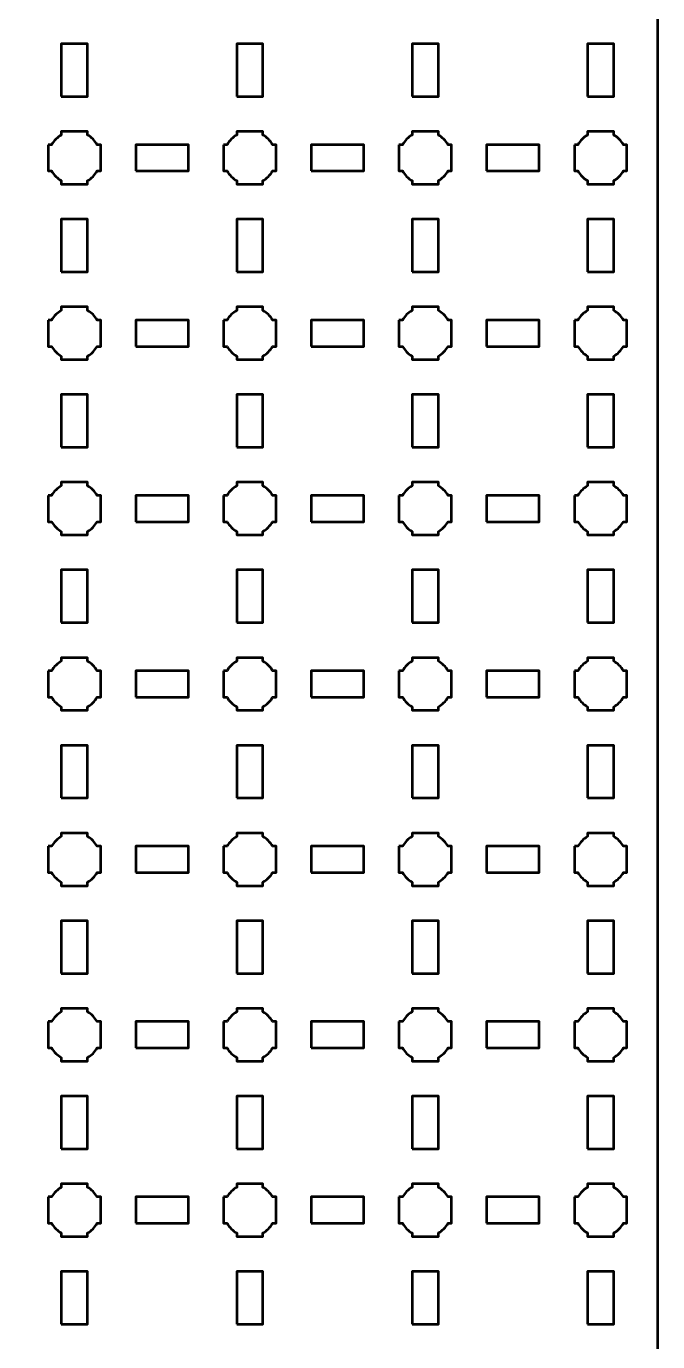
# Model space of a CAD drawing. Header units: centimetres. Extents: x -40.1 to 19.1, y -44.5 to 14.8.
# Drawn here: x 11.95 to 19.15, y -29.35 to -14.35 of the extents above; entities that cross this region are included whole.
import ezdxf

# ---------------------------------------------------------------- set-up
doc = ezdxf.new("R2010")
doc.units = ezdxf.units.CM
doc.header["$MEASUREMENT"] = 0
doc.layers.add('Layer 1', color=7, linetype='Continuous')

msp = doc.modelspace()

# ---------------------------------------------------------------- linework, layer by layer
at = {"layer": 'Layer 1', "color": 250, "lineweight": 53}
for points in [[(12.35, -15.15), (12.65, -15.15), (12.65, -14.55), (12.35, -14.55), (12.35, -15.15)], [(14.35, -15.15), (14.65, -15.15), (14.65, -14.55), (14.35, -14.55), (14.35, -15.15)], [(16.35, -15.15), (16.65, -15.15), (16.65, -14.55), (16.35, -14.55), (16.35, -15.15)], [(18.35, -15.15), (18.65, -15.15), (18.65, -14.55), (18.35, -14.55), (18.35, -15.15)], [(13.2, -16), (13.8, -16), (13.8, -15.7), (13.2, -15.7), (13.2, -16)], [(15.2, -16), (15.8, -16), (15.8, -15.7), (15.2, -15.7), (15.2, -16)], [(17.2, -16), (17.8, -16), (17.8, -15.7), (17.2, -15.7), (17.2, -16)], [(12.35, -17.15), (12.65, -17.15), (12.65, -16.55), (12.35, -16.55), (12.35, -17.15)], [(14.35, -17.15), (14.65, -17.15), (14.65, -16.55), (14.35, -16.55), (14.35, -17.15)], [(16.35, -17.15), (16.65, -17.15), (16.65, -16.55), (16.35, -16.55), (16.35, -17.15)], [(18.35, -17.15), (18.65, -17.15), (18.65, -16.55), (18.35, -16.55), (18.35, -17.15)], [(13.2, -18), (13.8, -18), (13.8, -17.7), (13.2, -17.7), (13.2, -18)], [(15.2, -18), (15.8, -18), (15.8, -17.7), (15.2, -17.7), (15.2, -18)], [(17.2, -18), (17.8, -18), (17.8, -17.7), (17.2, -17.7), (17.2, -18)], [(12.35, -19.15), (12.65, -19.15), (12.65, -18.55), (12.35, -18.55), (12.35, -19.15)], [(14.35, -19.15), (14.65, -19.15), (14.65, -18.55), (14.35, -18.55), (14.35, -19.15)], [(16.35, -19.15), (16.65, -19.15), (16.65, -18.55), (16.35, -18.55), (16.35, -19.15)], [(18.35, -19.15), (18.65, -19.15), (18.65, -18.55), (18.35, -18.55), (18.35, -19.15)], [(13.2, -20), (13.8, -20), (13.8, -19.7), (13.2, -19.7), (13.2, -20)], [(15.2, -20), (15.8, -20), (15.8, -19.7), (15.2, -19.7), (15.2, -20)], [(17.2, -20), (17.8, -20), (17.8, -19.7), (17.2, -19.7), (17.2, -20)], [(12.35, -21.15), (12.65, -21.15), (12.65, -20.55), (12.35, -20.55), (12.35, -21.15)], [(14.35, -21.15), (14.65, -21.15), (14.65, -20.55), (14.35, -20.55), (14.35, -21.15)], [(16.35, -21.15), (16.65, -21.15), (16.65, -20.55), (16.35, -20.55), (16.35, -21.15)], [(18.35, -21.15), (18.65, -21.15), (18.65, -20.55), (18.35, -20.55), (18.35, -21.15)], [(13.2, -22), (13.8, -22), (13.8, -21.7), (13.2, -21.7), (13.2, -22)], [(15.2, -22), (15.8, -22), (15.8, -21.7), (15.2, -21.7), (15.2, -22)], [(17.2, -22), (17.8, -22), (17.8, -21.7), (17.2, -21.7), (17.2, -22)], [(12.35, -23.15), (12.65, -23.15), (12.65, -22.55), (12.35, -22.55), (12.35, -23.15)], [(14.35, -23.15), (14.65, -23.15), (14.65, -22.55), (14.35, -22.55), (14.35, -23.15)], [(16.35, -23.15), (16.65, -23.15), (16.65, -22.55), (16.35, -22.55), (16.35, -23.15)], [(18.35, -23.15), (18.65, -23.15), (18.65, -22.55), (18.35, -22.55), (18.35, -23.15)], [(13.2, -24), (13.8, -24), (13.8, -23.7), (13.2, -23.7), (13.2, -24)], [(15.2, -24), (15.8, -24), (15.8, -23.7), (15.2, -23.7), (15.2, -24)], [(17.2, -24), (17.8, -24), (17.8, -23.7), (17.2, -23.7), (17.2, -24)], [(12.35, -25.15), (12.65, -25.15), (12.65, -24.55), (12.35, -24.55), (12.35, -25.15)], [(14.35, -25.15), (14.65, -25.15), (14.65, -24.55), (14.35, -24.55), (14.35, -25.15)], [(16.35, -25.15), (16.65, -25.15), (16.65, -24.55), (16.35, -24.55), (16.35, -25.15)], [(18.35, -25.15), (18.65, -25.15), (18.65, -24.55), (18.35, -24.55), (18.35, -25.15)], [(13.2, -26), (13.8, -26), (13.8, -25.7), (13.2, -25.7), (13.2, -26)], [(15.2, -26), (15.8, -26), (15.8, -25.7), (15.2, -25.7), (15.2, -26)], [(17.2, -26), (17.8, -26), (17.8, -25.7), (17.2, -25.7), (17.2, -26)], [(12.35, -27.15), (12.65, -27.15), (12.65, -26.55), (12.35, -26.55), (12.35, -27.15)], [(14.35, -27.15), (14.65, -27.15), (14.65, -26.55), (14.35, -26.55), (14.35, -27.15)], [(16.35, -27.15), (16.65, -27.15), (16.65, -26.55), (16.35, -26.55), (16.35, -27.15)], [(18.35, -27.15), (18.65, -27.15), (18.65, -26.55), (18.35, -26.55), (18.35, -27.15)], [(13.2, -28), (13.8, -28), (13.8, -27.7), (13.2, -27.7), (13.2, -28)], [(15.2, -28), (15.8, -28), (15.8, -27.7), (15.2, -27.7), (15.2, -28)], [(17.2, -28), (17.8, -28), (17.8, -27.7), (17.2, -27.7), (17.2, -28)], [(12.35, -29.15), (12.65, -29.15), (12.65, -28.55), (12.35, -28.55), (12.35, -29.15)], [(14.35, -29.15), (14.65, -29.15), (14.65, -28.55), (14.35, -28.55), (14.35, -29.15)], [(16.35, -29.15), (16.65, -29.15), (16.65, -28.55), (16.35, -28.55), (16.35, -29.15)], [(18.35, -29.15), (18.65, -29.15), (18.65, -28.55), (18.35, -28.55), (18.35, -29.15)]]:
    msp.add_lwpolyline(points, close=True, dxfattribs=at)
msp.add_open_spline([(-40.15, -44), (-40.15, -44), (-40.15, 14.3), (-40.15, 14.3), (-40.15, 14.3), (-40.15, 14.57609), (-39.92609, 14.8), (-39.65, 14.8), (-39.65, 14.8), (-39.65, 14.8), (18.65, 14.8), (18.65, 14.8), (18.65, 14.8), (18.92609, 14.8), (19.15, 14.57609), (19.15, 14.3), (19.15, 14.3), (19.15, 14.3), (19.15, -44), (19.15, -44), (19.15, -44), (19.15, -44.27609), (18.92609, -44.5), (18.65, -44.5), (18.65, -44.5), (18.65, -44.5), (-39.65, -44.5), (-39.65, -44.5), (-39.65, -44.5), (-39.92609, -44.5), (-40.15, -44.27609), (-40.15, -44)], degree=3, knots=[0, 0, 0, 0, 0.125, 0.125, 0.125, 0.125, 0.25, 0.25, 0.25, 0.25, 0.375, 0.375, 0.375, 0.375, 0.5, 0.5, 0.5, 0.5, 0.625, 0.625, 0.625, 0.625, 0.75, 0.75, 0.75, 0.75, 0.875, 0.875, 0.875, 0.875, 1, 1, 1, 1], dxfattribs=at)
at = {"layer": 'Layer 1', "lineweight": 53}
for points in [[(12.2, -15.7), (12.2, -15.7), (12.24015, -15.7), (12.24015, -15.7), (12.24015, -15.7), (12.2665, -15.65447), (12.30447, -15.6165), (12.35, -15.59015), (12.35, -15.59015), (12.35, -15.59015), (12.35, -15.55), (12.35, -15.55), (12.35, -15.55), (12.35, -15.55), (12.5, -15.55), (12.5, -15.55), (12.5, -15.55), (12.5, -15.55), (12.65, -15.55), (12.65, -15.55), (12.65, -15.55), (12.65, -15.55), (12.65, -15.59015), (12.65, -15.59015), (12.65, -15.59015), (12.69553, -15.6165), (12.7335, -15.65447), (12.75985, -15.7), (12.75985, -15.7), (12.75985, -15.7), (12.8, -15.7), (12.8, -15.7), (12.8, -15.7), (12.8, -15.7), (12.8, -15.85), (12.8, -15.85), (12.8, -15.85), (12.8, -15.85), (12.8, -16), (12.8, -16), (12.8, -16), (12.8, -16), (12.75985, -16), (12.75985, -16), (12.75985, -16), (12.7335, -16.04553), (12.69553, -16.0835), (12.65, -16.10985), (12.65, -16.10985), (12.65, -16.10985), (12.65, -16.15), (12.65, -16.15), (12.65, -16.15), (12.65, -16.15), (12.5, -16.15), (12.5, -16.15), (12.5, -16.15), (12.5, -16.15), (12.35, -16.15), (12.35, -16.15), (12.35, -16.15), (12.35, -16.15), (12.35, -16.10985), (12.35, -16.10985), (12.35, -16.10985), (12.30447, -16.0835), (12.2665, -16.04553), (12.24015, -16), (12.24015, -16), (12.24015, -16), (12.2, -16), (12.2, -16), (12.2, -16), (12.2, -16), (12.2, -15.85), (12.2, -15.85), (12.2, -15.85), (12.2, -15.85), (12.2, -15.7), (12.2, -15.7)], [(14.2, -15.7), (14.2, -15.7), (14.24015, -15.7), (14.24015, -15.7), (14.24015, -15.7), (14.2665, -15.65447), (14.30447, -15.6165), (14.35, -15.59015), (14.35, -15.59015), (14.35, -15.59015), (14.35, -15.55), (14.35, -15.55), (14.35, -15.55), (14.35, -15.55), (14.5, -15.55), (14.5, -15.55), (14.5, -15.55), (14.5, -15.55), (14.65, -15.55), (14.65, -15.55), (14.65, -15.55), (14.65, -15.55), (14.65, -15.59015), (14.65, -15.59015), (14.65, -15.59015), (14.69553, -15.6165), (14.7335, -15.65447), (14.75985, -15.7), (14.75985, -15.7), (14.75985, -15.7), (14.8, -15.7), (14.8, -15.7), (14.8, -15.7), (14.8, -15.7), (14.8, -15.85), (14.8, -15.85), (14.8, -15.85), (14.8, -15.85), (14.8, -16), (14.8, -16), (14.8, -16), (14.8, -16), (14.75985, -16), (14.75985, -16), (14.75985, -16), (14.7335, -16.04553), (14.69553, -16.0835), (14.65, -16.10985), (14.65, -16.10985), (14.65, -16.10985), (14.65, -16.15), (14.65, -16.15), (14.65, -16.15), (14.65, -16.15), (14.5, -16.15), (14.5, -16.15), (14.5, -16.15), (14.5, -16.15), (14.35, -16.15), (14.35, -16.15), (14.35, -16.15), (14.35, -16.15), (14.35, -16.10985), (14.35, -16.10985), (14.35, -16.10985), (14.30447, -16.0835), (14.2665, -16.04553), (14.24015, -16), (14.24015, -16), (14.24015, -16), (14.2, -16), (14.2, -16), (14.2, -16), (14.2, -16), (14.2, -15.85), (14.2, -15.85), (14.2, -15.85), (14.2, -15.85), (14.2, -15.7), (14.2, -15.7)], [(16.2, -15.7), (16.2, -15.7), (16.24015, -15.7), (16.24015, -15.7), (16.24015, -15.7), (16.2665, -15.65447), (16.30447, -15.6165), (16.35, -15.59015), (16.35, -15.59015), (16.35, -15.59015), (16.35, -15.55), (16.35, -15.55), (16.35, -15.55), (16.35, -15.55), (16.5, -15.55), (16.5, -15.55), (16.5, -15.55), (16.5, -15.55), (16.65, -15.55), (16.65, -15.55), (16.65, -15.55), (16.65, -15.55), (16.65, -15.59015), (16.65, -15.59015), (16.65, -15.59015), (16.69553, -15.6165), (16.7335, -15.65447), (16.75985, -15.7), (16.75985, -15.7), (16.75985, -15.7), (16.8, -15.7), (16.8, -15.7), (16.8, -15.7), (16.8, -15.7), (16.8, -15.85), (16.8, -15.85), (16.8, -15.85), (16.8, -15.85), (16.8, -16), (16.8, -16), (16.8, -16), (16.8, -16), (16.75985, -16), (16.75985, -16), (16.75985, -16), (16.7335, -16.04553), (16.69553, -16.0835), (16.65, -16.10985), (16.65, -16.10985), (16.65, -16.10985), (16.65, -16.15), (16.65, -16.15), (16.65, -16.15), (16.65, -16.15), (16.5, -16.15), (16.5, -16.15), (16.5, -16.15), (16.5, -16.15), (16.35, -16.15), (16.35, -16.15), (16.35, -16.15), (16.35, -16.15), (16.35, -16.10985), (16.35, -16.10985), (16.35, -16.10985), (16.30447, -16.0835), (16.2665, -16.04553), (16.24015, -16), (16.24015, -16), (16.24015, -16), (16.2, -16), (16.2, -16), (16.2, -16), (16.2, -16), (16.2, -15.85), (16.2, -15.85), (16.2, -15.85), (16.2, -15.85), (16.2, -15.7), (16.2, -15.7)], [(18.2, -15.7), (18.2, -15.7), (18.24015, -15.7), (18.24015, -15.7), (18.24015, -15.7), (18.2665, -15.65447), (18.30447, -15.6165), (18.35, -15.59015), (18.35, -15.59015), (18.35, -15.59015), (18.35, -15.55), (18.35, -15.55), (18.35, -15.55), (18.35, -15.55), (18.5, -15.55), (18.5, -15.55), (18.5, -15.55), (18.5, -15.55), (18.65, -15.55), (18.65, -15.55), (18.65, -15.55), (18.65, -15.55), (18.65, -15.59015), (18.65, -15.59015), (18.65, -15.59015), (18.69553, -15.6165), (18.7335, -15.65447), (18.75985, -15.7), (18.75985, -15.7), (18.75985, -15.7), (18.8, -15.7), (18.8, -15.7), (18.8, -15.7), (18.8, -15.7), (18.8, -15.85), (18.8, -15.85), (18.8, -15.85), (18.8, -15.85), (18.8, -16), (18.8, -16), (18.8, -16), (18.8, -16), (18.75985, -16), (18.75985, -16), (18.75985, -16), (18.7335, -16.04553), (18.69553, -16.0835), (18.65, -16.10985), (18.65, -16.10985), (18.65, -16.10985), (18.65, -16.15), (18.65, -16.15), (18.65, -16.15), (18.65, -16.15), (18.5, -16.15), (18.5, -16.15), (18.5, -16.15), (18.5, -16.15), (18.35, -16.15), (18.35, -16.15), (18.35, -16.15), (18.35, -16.15), (18.35, -16.10985), (18.35, -16.10985), (18.35, -16.10985), (18.30447, -16.0835), (18.2665, -16.04553), (18.24015, -16), (18.24015, -16), (18.24015, -16), (18.2, -16), (18.2, -16), (18.2, -16), (18.2, -16), (18.2, -15.85), (18.2, -15.85), (18.2, -15.85), (18.2, -15.85), (18.2, -15.7), (18.2, -15.7)], [(12.2, -17.7), (12.2, -17.7), (12.24015, -17.7), (12.24015, -17.7), (12.24015, -17.7), (12.2665, -17.65447), (12.30447, -17.6165), (12.35, -17.59015), (12.35, -17.59015), (12.35, -17.59015), (12.35, -17.55), (12.35, -17.55), (12.35, -17.55), (12.35, -17.55), (12.5, -17.55), (12.5, -17.55), (12.5, -17.55), (12.5, -17.55), (12.65, -17.55), (12.65, -17.55), (12.65, -17.55), (12.65, -17.55), (12.65, -17.59015), (12.65, -17.59015), (12.65, -17.59015), (12.69553, -17.6165), (12.7335, -17.65447), (12.75985, -17.7), (12.75985, -17.7), (12.75985, -17.7), (12.8, -17.7), (12.8, -17.7), (12.8, -17.7), (12.8, -17.7), (12.8, -17.85), (12.8, -17.85), (12.8, -17.85), (12.8, -17.85), (12.8, -18), (12.8, -18), (12.8, -18), (12.8, -18), (12.75985, -18), (12.75985, -18), (12.75985, -18), (12.7335, -18.04553), (12.69553, -18.0835), (12.65, -18.10985), (12.65, -18.10985), (12.65, -18.10985), (12.65, -18.15), (12.65, -18.15), (12.65, -18.15), (12.65, -18.15), (12.5, -18.15), (12.5, -18.15), (12.5, -18.15), (12.5, -18.15), (12.35, -18.15), (12.35, -18.15), (12.35, -18.15), (12.35, -18.15), (12.35, -18.10985), (12.35, -18.10985), (12.35, -18.10985), (12.30447, -18.0835), (12.2665, -18.04553), (12.24015, -18), (12.24015, -18), (12.24015, -18), (12.2, -18), (12.2, -18), (12.2, -18), (12.2, -18), (12.2, -17.85), (12.2, -17.85), (12.2, -17.85), (12.2, -17.85), (12.2, -17.7), (12.2, -17.7)], [(14.2, -17.7), (14.2, -17.7), (14.24015, -17.7), (14.24015, -17.7), (14.24015, -17.7), (14.2665, -17.65447), (14.30447, -17.6165), (14.35, -17.59015), (14.35, -17.59015), (14.35, -17.59015), (14.35, -17.55), (14.35, -17.55), (14.35, -17.55), (14.35, -17.55), (14.5, -17.55), (14.5, -17.55), (14.5, -17.55), (14.5, -17.55), (14.65, -17.55), (14.65, -17.55), (14.65, -17.55), (14.65, -17.55), (14.65, -17.59015), (14.65, -17.59015), (14.65, -17.59015), (14.69553, -17.6165), (14.7335, -17.65447), (14.75985, -17.7), (14.75985, -17.7), (14.75985, -17.7), (14.8, -17.7), (14.8, -17.7), (14.8, -17.7), (14.8, -17.7), (14.8, -17.85), (14.8, -17.85), (14.8, -17.85), (14.8, -17.85), (14.8, -18), (14.8, -18), (14.8, -18), (14.8, -18), (14.75985, -18), (14.75985, -18), (14.75985, -18), (14.7335, -18.04553), (14.69553, -18.0835), (14.65, -18.10985), (14.65, -18.10985), (14.65, -18.10985), (14.65, -18.15), (14.65, -18.15), (14.65, -18.15), (14.65, -18.15), (14.5, -18.15), (14.5, -18.15), (14.5, -18.15), (14.5, -18.15), (14.35, -18.15), (14.35, -18.15), (14.35, -18.15), (14.35, -18.15), (14.35, -18.10985), (14.35, -18.10985), (14.35, -18.10985), (14.30447, -18.0835), (14.2665, -18.04553), (14.24015, -18), (14.24015, -18), (14.24015, -18), (14.2, -18), (14.2, -18), (14.2, -18), (14.2, -18), (14.2, -17.85), (14.2, -17.85), (14.2, -17.85), (14.2, -17.85), (14.2, -17.7), (14.2, -17.7)], [(16.2, -17.7), (16.2, -17.7), (16.24015, -17.7), (16.24015, -17.7), (16.24015, -17.7), (16.2665, -17.65447), (16.30447, -17.6165), (16.35, -17.59015), (16.35, -17.59015), (16.35, -17.59015), (16.35, -17.55), (16.35, -17.55), (16.35, -17.55), (16.35, -17.55), (16.5, -17.55), (16.5, -17.55), (16.5, -17.55), (16.5, -17.55), (16.65, -17.55), (16.65, -17.55), (16.65, -17.55), (16.65, -17.55), (16.65, -17.59015), (16.65, -17.59015), (16.65, -17.59015), (16.69553, -17.6165), (16.7335, -17.65447), (16.75985, -17.7), (16.75985, -17.7), (16.75985, -17.7), (16.8, -17.7), (16.8, -17.7), (16.8, -17.7), (16.8, -17.7), (16.8, -17.85), (16.8, -17.85), (16.8, -17.85), (16.8, -17.85), (16.8, -18), (16.8, -18), (16.8, -18), (16.8, -18), (16.75985, -18), (16.75985, -18), (16.75985, -18), (16.7335, -18.04553), (16.69553, -18.0835), (16.65, -18.10985), (16.65, -18.10985), (16.65, -18.10985), (16.65, -18.15), (16.65, -18.15), (16.65, -18.15), (16.65, -18.15), (16.5, -18.15), (16.5, -18.15), (16.5, -18.15), (16.5, -18.15), (16.35, -18.15), (16.35, -18.15), (16.35, -18.15), (16.35, -18.15), (16.35, -18.10985), (16.35, -18.10985), (16.35, -18.10985), (16.30447, -18.0835), (16.2665, -18.04553), (16.24015, -18), (16.24015, -18), (16.24015, -18), (16.2, -18), (16.2, -18), (16.2, -18), (16.2, -18), (16.2, -17.85), (16.2, -17.85), (16.2, -17.85), (16.2, -17.85), (16.2, -17.7), (16.2, -17.7)], [(18.2, -17.7), (18.2, -17.7), (18.24015, -17.7), (18.24015, -17.7), (18.24015, -17.7), (18.2665, -17.65447), (18.30447, -17.6165), (18.35, -17.59015), (18.35, -17.59015), (18.35, -17.59015), (18.35, -17.55), (18.35, -17.55), (18.35, -17.55), (18.35, -17.55), (18.5, -17.55), (18.5, -17.55), (18.5, -17.55), (18.5, -17.55), (18.65, -17.55), (18.65, -17.55), (18.65, -17.55), (18.65, -17.55), (18.65, -17.59015), (18.65, -17.59015), (18.65, -17.59015), (18.69553, -17.6165), (18.7335, -17.65447), (18.75985, -17.7), (18.75985, -17.7), (18.75985, -17.7), (18.8, -17.7), (18.8, -17.7), (18.8, -17.7), (18.8, -17.7), (18.8, -17.85), (18.8, -17.85), (18.8, -17.85), (18.8, -17.85), (18.8, -18), (18.8, -18), (18.8, -18), (18.8, -18), (18.75985, -18), (18.75985, -18), (18.75985, -18), (18.7335, -18.04553), (18.69553, -18.0835), (18.65, -18.10985), (18.65, -18.10985), (18.65, -18.10985), (18.65, -18.15), (18.65, -18.15), (18.65, -18.15), (18.65, -18.15), (18.5, -18.15), (18.5, -18.15), (18.5, -18.15), (18.5, -18.15), (18.35, -18.15), (18.35, -18.15), (18.35, -18.15), (18.35, -18.15), (18.35, -18.10985), (18.35, -18.10985), (18.35, -18.10985), (18.30447, -18.0835), (18.2665, -18.04553), (18.24015, -18), (18.24015, -18), (18.24015, -18), (18.2, -18), (18.2, -18), (18.2, -18), (18.2, -18), (18.2, -17.85), (18.2, -17.85), (18.2, -17.85), (18.2, -17.85), (18.2, -17.7), (18.2, -17.7)], [(12.2, -19.7), (12.2, -19.7), (12.24015, -19.7), (12.24015, -19.7), (12.24015, -19.7), (12.2665, -19.65447), (12.30447, -19.6165), (12.35, -19.59015), (12.35, -19.59015), (12.35, -19.59015), (12.35, -19.55), (12.35, -19.55), (12.35, -19.55), (12.35, -19.55), (12.5, -19.55), (12.5, -19.55), (12.5, -19.55), (12.5, -19.55), (12.65, -19.55), (12.65, -19.55), (12.65, -19.55), (12.65, -19.55), (12.65, -19.59015), (12.65, -19.59015), (12.65, -19.59015), (12.69553, -19.6165), (12.7335, -19.65447), (12.75985, -19.7), (12.75985, -19.7), (12.75985, -19.7), (12.8, -19.7), (12.8, -19.7), (12.8, -19.7), (12.8, -19.7), (12.8, -19.85), (12.8, -19.85), (12.8, -19.85), (12.8, -19.85), (12.8, -20), (12.8, -20), (12.8, -20), (12.8, -20), (12.75985, -20), (12.75985, -20), (12.75985, -20), (12.7335, -20.04553), (12.69553, -20.0835), (12.65, -20.10985), (12.65, -20.10985), (12.65, -20.10985), (12.65, -20.15), (12.65, -20.15), (12.65, -20.15), (12.65, -20.15), (12.5, -20.15), (12.5, -20.15), (12.5, -20.15), (12.5, -20.15), (12.35, -20.15), (12.35, -20.15), (12.35, -20.15), (12.35, -20.15), (12.35, -20.10985), (12.35, -20.10985), (12.35, -20.10985), (12.30447, -20.0835), (12.2665, -20.04553), (12.24015, -20), (12.24015, -20), (12.24015, -20), (12.2, -20), (12.2, -20), (12.2, -20), (12.2, -20), (12.2, -19.85), (12.2, -19.85), (12.2, -19.85), (12.2, -19.85), (12.2, -19.7), (12.2, -19.7)], [(14.2, -19.7), (14.2, -19.7), (14.24015, -19.7), (14.24015, -19.7), (14.24015, -19.7), (14.2665, -19.65447), (14.30447, -19.6165), (14.35, -19.59015), (14.35, -19.59015), (14.35, -19.59015), (14.35, -19.55), (14.35, -19.55), (14.35, -19.55), (14.35, -19.55), (14.5, -19.55), (14.5, -19.55), (14.5, -19.55), (14.5, -19.55), (14.65, -19.55), (14.65, -19.55), (14.65, -19.55), (14.65, -19.55), (14.65, -19.59015), (14.65, -19.59015), (14.65, -19.59015), (14.69553, -19.6165), (14.7335, -19.65447), (14.75985, -19.7), (14.75985, -19.7), (14.75985, -19.7), (14.8, -19.7), (14.8, -19.7), (14.8, -19.7), (14.8, -19.7), (14.8, -19.85), (14.8, -19.85), (14.8, -19.85), (14.8, -19.85), (14.8, -20), (14.8, -20), (14.8, -20), (14.8, -20), (14.75985, -20), (14.75985, -20), (14.75985, -20), (14.7335, -20.04553), (14.69553, -20.0835), (14.65, -20.10985), (14.65, -20.10985), (14.65, -20.10985), (14.65, -20.15), (14.65, -20.15), (14.65, -20.15), (14.65, -20.15), (14.5, -20.15), (14.5, -20.15), (14.5, -20.15), (14.5, -20.15), (14.35, -20.15), (14.35, -20.15), (14.35, -20.15), (14.35, -20.15), (14.35, -20.10985), (14.35, -20.10985), (14.35, -20.10985), (14.30447, -20.0835), (14.2665, -20.04553), (14.24015, -20), (14.24015, -20), (14.24015, -20), (14.2, -20), (14.2, -20), (14.2, -20), (14.2, -20), (14.2, -19.85), (14.2, -19.85), (14.2, -19.85), (14.2, -19.85), (14.2, -19.7), (14.2, -19.7)], [(16.2, -19.7), (16.2, -19.7), (16.24015, -19.7), (16.24015, -19.7), (16.24015, -19.7), (16.2665, -19.65447), (16.30447, -19.6165), (16.35, -19.59015), (16.35, -19.59015), (16.35, -19.59015), (16.35, -19.55), (16.35, -19.55), (16.35, -19.55), (16.35, -19.55), (16.5, -19.55), (16.5, -19.55), (16.5, -19.55), (16.5, -19.55), (16.65, -19.55), (16.65, -19.55), (16.65, -19.55), (16.65, -19.55), (16.65, -19.59015), (16.65, -19.59015), (16.65, -19.59015), (16.69553, -19.6165), (16.7335, -19.65447), (16.75985, -19.7), (16.75985, -19.7), (16.75985, -19.7), (16.8, -19.7), (16.8, -19.7), (16.8, -19.7), (16.8, -19.7), (16.8, -19.85), (16.8, -19.85), (16.8, -19.85), (16.8, -19.85), (16.8, -20), (16.8, -20), (16.8, -20), (16.8, -20), (16.75985, -20), (16.75985, -20), (16.75985, -20), (16.7335, -20.04553), (16.69553, -20.0835), (16.65, -20.10985), (16.65, -20.10985), (16.65, -20.10985), (16.65, -20.15), (16.65, -20.15), (16.65, -20.15), (16.65, -20.15), (16.5, -20.15), (16.5, -20.15), (16.5, -20.15), (16.5, -20.15), (16.35, -20.15), (16.35, -20.15), (16.35, -20.15), (16.35, -20.15), (16.35, -20.10985), (16.35, -20.10985), (16.35, -20.10985), (16.30447, -20.0835), (16.2665, -20.04553), (16.24015, -20), (16.24015, -20), (16.24015, -20), (16.2, -20), (16.2, -20), (16.2, -20), (16.2, -20), (16.2, -19.85), (16.2, -19.85), (16.2, -19.85), (16.2, -19.85), (16.2, -19.7), (16.2, -19.7)], [(18.2, -19.7), (18.2, -19.7), (18.24015, -19.7), (18.24015, -19.7), (18.24015, -19.7), (18.2665, -19.65447), (18.30447, -19.6165), (18.35, -19.59015), (18.35, -19.59015), (18.35, -19.59015), (18.35, -19.55), (18.35, -19.55), (18.35, -19.55), (18.35, -19.55), (18.5, -19.55), (18.5, -19.55), (18.5, -19.55), (18.5, -19.55), (18.65, -19.55), (18.65, -19.55), (18.65, -19.55), (18.65, -19.55), (18.65, -19.59015), (18.65, -19.59015), (18.65, -19.59015), (18.69553, -19.6165), (18.7335, -19.65447), (18.75985, -19.7), (18.75985, -19.7), (18.75985, -19.7), (18.8, -19.7), (18.8, -19.7), (18.8, -19.7), (18.8, -19.7), (18.8, -19.85), (18.8, -19.85), (18.8, -19.85), (18.8, -19.85), (18.8, -20), (18.8, -20), (18.8, -20), (18.8, -20), (18.75985, -20), (18.75985, -20), (18.75985, -20), (18.7335, -20.04553), (18.69553, -20.0835), (18.65, -20.10985), (18.65, -20.10985), (18.65, -20.10985), (18.65, -20.15), (18.65, -20.15), (18.65, -20.15), (18.65, -20.15), (18.5, -20.15), (18.5, -20.15), (18.5, -20.15), (18.5, -20.15), (18.35, -20.15), (18.35, -20.15), (18.35, -20.15), (18.35, -20.15), (18.35, -20.10985), (18.35, -20.10985), (18.35, -20.10985), (18.30447, -20.0835), (18.2665, -20.04553), (18.24015, -20), (18.24015, -20), (18.24015, -20), (18.2, -20), (18.2, -20), (18.2, -20), (18.2, -20), (18.2, -19.85), (18.2, -19.85), (18.2, -19.85), (18.2, -19.85), (18.2, -19.7), (18.2, -19.7)], [(12.2, -21.7), (12.2, -21.7), (12.24015, -21.7), (12.24015, -21.7), (12.24015, -21.7), (12.2665, -21.65447), (12.30447, -21.6165), (12.35, -21.59015), (12.35, -21.59015), (12.35, -21.59015), (12.35, -21.55), (12.35, -21.55), (12.35, -21.55), (12.35, -21.55), (12.5, -21.55), (12.5, -21.55), (12.5, -21.55), (12.5, -21.55), (12.65, -21.55), (12.65, -21.55), (12.65, -21.55), (12.65, -21.55), (12.65, -21.59015), (12.65, -21.59015), (12.65, -21.59015), (12.69553, -21.6165), (12.7335, -21.65447), (12.75985, -21.7), (12.75985, -21.7), (12.75985, -21.7), (12.8, -21.7), (12.8, -21.7), (12.8, -21.7), (12.8, -21.7), (12.8, -21.85), (12.8, -21.85), (12.8, -21.85), (12.8, -21.85), (12.8, -22), (12.8, -22), (12.8, -22), (12.8, -22), (12.75985, -22), (12.75985, -22), (12.75985, -22), (12.7335, -22.04553), (12.69553, -22.0835), (12.65, -22.10985), (12.65, -22.10985), (12.65, -22.10985), (12.65, -22.15), (12.65, -22.15), (12.65, -22.15), (12.65, -22.15), (12.5, -22.15), (12.5, -22.15), (12.5, -22.15), (12.5, -22.15), (12.35, -22.15), (12.35, -22.15), (12.35, -22.15), (12.35, -22.15), (12.35, -22.10985), (12.35, -22.10985), (12.35, -22.10985), (12.30447, -22.0835), (12.2665, -22.04553), (12.24015, -22), (12.24015, -22), (12.24015, -22), (12.2, -22), (12.2, -22), (12.2, -22), (12.2, -22), (12.2, -21.85), (12.2, -21.85), (12.2, -21.85), (12.2, -21.85), (12.2, -21.7), (12.2, -21.7)], [(14.2, -21.7), (14.2, -21.7), (14.24015, -21.7), (14.24015, -21.7), (14.24015, -21.7), (14.2665, -21.65447), (14.30447, -21.6165), (14.35, -21.59015), (14.35, -21.59015), (14.35, -21.59015), (14.35, -21.55), (14.35, -21.55), (14.35, -21.55), (14.35, -21.55), (14.5, -21.55), (14.5, -21.55), (14.5, -21.55), (14.5, -21.55), (14.65, -21.55), (14.65, -21.55), (14.65, -21.55), (14.65, -21.55), (14.65, -21.59015), (14.65, -21.59015), (14.65, -21.59015), (14.69553, -21.6165), (14.7335, -21.65447), (14.75985, -21.7), (14.75985, -21.7), (14.75985, -21.7), (14.8, -21.7), (14.8, -21.7), (14.8, -21.7), (14.8, -21.7), (14.8, -21.85), (14.8, -21.85), (14.8, -21.85), (14.8, -21.85), (14.8, -22), (14.8, -22), (14.8, -22), (14.8, -22), (14.75985, -22), (14.75985, -22), (14.75985, -22), (14.7335, -22.04553), (14.69553, -22.0835), (14.65, -22.10985), (14.65, -22.10985), (14.65, -22.10985), (14.65, -22.15), (14.65, -22.15), (14.65, -22.15), (14.65, -22.15), (14.5, -22.15), (14.5, -22.15), (14.5, -22.15), (14.5, -22.15), (14.35, -22.15), (14.35, -22.15), (14.35, -22.15), (14.35, -22.15), (14.35, -22.10985), (14.35, -22.10985), (14.35, -22.10985), (14.30447, -22.0835), (14.2665, -22.04553), (14.24015, -22), (14.24015, -22), (14.24015, -22), (14.2, -22), (14.2, -22), (14.2, -22), (14.2, -22), (14.2, -21.85), (14.2, -21.85), (14.2, -21.85), (14.2, -21.85), (14.2, -21.7), (14.2, -21.7)], [(16.2, -21.7), (16.2, -21.7), (16.24015, -21.7), (16.24015, -21.7), (16.24015, -21.7), (16.2665, -21.65447), (16.30447, -21.6165), (16.35, -21.59015), (16.35, -21.59015), (16.35, -21.59015), (16.35, -21.55), (16.35, -21.55), (16.35, -21.55), (16.35, -21.55), (16.5, -21.55), (16.5, -21.55), (16.5, -21.55), (16.5, -21.55), (16.65, -21.55), (16.65, -21.55), (16.65, -21.55), (16.65, -21.55), (16.65, -21.59015), (16.65, -21.59015), (16.65, -21.59015), (16.69553, -21.6165), (16.7335, -21.65447), (16.75985, -21.7), (16.75985, -21.7), (16.75985, -21.7), (16.8, -21.7), (16.8, -21.7), (16.8, -21.7), (16.8, -21.7), (16.8, -21.85), (16.8, -21.85), (16.8, -21.85), (16.8, -21.85), (16.8, -22), (16.8, -22), (16.8, -22), (16.8, -22), (16.75985, -22), (16.75985, -22), (16.75985, -22), (16.7335, -22.04553), (16.69553, -22.0835), (16.65, -22.10985), (16.65, -22.10985), (16.65, -22.10985), (16.65, -22.15), (16.65, -22.15), (16.65, -22.15), (16.65, -22.15), (16.5, -22.15), (16.5, -22.15), (16.5, -22.15), (16.5, -22.15), (16.35, -22.15), (16.35, -22.15), (16.35, -22.15), (16.35, -22.15), (16.35, -22.10985), (16.35, -22.10985), (16.35, -22.10985), (16.30447, -22.0835), (16.2665, -22.04553), (16.24015, -22), (16.24015, -22), (16.24015, -22), (16.2, -22), (16.2, -22), (16.2, -22), (16.2, -22), (16.2, -21.85), (16.2, -21.85), (16.2, -21.85), (16.2, -21.85), (16.2, -21.7), (16.2, -21.7)], [(18.2, -21.7), (18.2, -21.7), (18.24015, -21.7), (18.24015, -21.7), (18.24015, -21.7), (18.2665, -21.65447), (18.30447, -21.6165), (18.35, -21.59015), (18.35, -21.59015), (18.35, -21.59015), (18.35, -21.55), (18.35, -21.55), (18.35, -21.55), (18.35, -21.55), (18.5, -21.55), (18.5, -21.55), (18.5, -21.55), (18.5, -21.55), (18.65, -21.55), (18.65, -21.55), (18.65, -21.55), (18.65, -21.55), (18.65, -21.59015), (18.65, -21.59015), (18.65, -21.59015), (18.69553, -21.6165), (18.7335, -21.65447), (18.75985, -21.7), (18.75985, -21.7), (18.75985, -21.7), (18.8, -21.7), (18.8, -21.7), (18.8, -21.7), (18.8, -21.7), (18.8, -21.85), (18.8, -21.85), (18.8, -21.85), (18.8, -21.85), (18.8, -22), (18.8, -22), (18.8, -22), (18.8, -22), (18.75985, -22), (18.75985, -22), (18.75985, -22), (18.7335, -22.04553), (18.69553, -22.0835), (18.65, -22.10985), (18.65, -22.10985), (18.65, -22.10985), (18.65, -22.15), (18.65, -22.15), (18.65, -22.15), (18.65, -22.15), (18.5, -22.15), (18.5, -22.15), (18.5, -22.15), (18.5, -22.15), (18.35, -22.15), (18.35, -22.15), (18.35, -22.15), (18.35, -22.15), (18.35, -22.10985), (18.35, -22.10985), (18.35, -22.10985), (18.30447, -22.0835), (18.2665, -22.04553), (18.24015, -22), (18.24015, -22), (18.24015, -22), (18.2, -22), (18.2, -22), (18.2, -22), (18.2, -22), (18.2, -21.85), (18.2, -21.85), (18.2, -21.85), (18.2, -21.85), (18.2, -21.7), (18.2, -21.7)], [(12.2, -23.7), (12.2, -23.7), (12.24015, -23.7), (12.24015, -23.7), (12.24015, -23.7), (12.2665, -23.65447), (12.30447, -23.6165), (12.35, -23.59015), (12.35, -23.59015), (12.35, -23.59015), (12.35, -23.55), (12.35, -23.55), (12.35, -23.55), (12.35, -23.55), (12.5, -23.55), (12.5, -23.55), (12.5, -23.55), (12.5, -23.55), (12.65, -23.55), (12.65, -23.55), (12.65, -23.55), (12.65, -23.55), (12.65, -23.59015), (12.65, -23.59015), (12.65, -23.59015), (12.69553, -23.6165), (12.7335, -23.65447), (12.75985, -23.7), (12.75985, -23.7), (12.75985, -23.7), (12.8, -23.7), (12.8, -23.7), (12.8, -23.7), (12.8, -23.7), (12.8, -23.85), (12.8, -23.85), (12.8, -23.85), (12.8, -23.85), (12.8, -24), (12.8, -24), (12.8, -24), (12.8, -24), (12.75985, -24), (12.75985, -24), (12.75985, -24), (12.7335, -24.04553), (12.69553, -24.0835), (12.65, -24.10985), (12.65, -24.10985), (12.65, -24.10985), (12.65, -24.15), (12.65, -24.15), (12.65, -24.15), (12.65, -24.15), (12.5, -24.15), (12.5, -24.15), (12.5, -24.15), (12.5, -24.15), (12.35, -24.15), (12.35, -24.15), (12.35, -24.15), (12.35, -24.15), (12.35, -24.10985), (12.35, -24.10985), (12.35, -24.10985), (12.30447, -24.0835), (12.2665, -24.04553), (12.24015, -24), (12.24015, -24), (12.24015, -24), (12.2, -24), (12.2, -24), (12.2, -24), (12.2, -24), (12.2, -23.85), (12.2, -23.85), (12.2, -23.85), (12.2, -23.85), (12.2, -23.7), (12.2, -23.7)], [(14.2, -23.7), (14.2, -23.7), (14.24015, -23.7), (14.24015, -23.7), (14.24015, -23.7), (14.2665, -23.65447), (14.30447, -23.6165), (14.35, -23.59015), (14.35, -23.59015), (14.35, -23.59015), (14.35, -23.55), (14.35, -23.55), (14.35, -23.55), (14.35, -23.55), (14.5, -23.55), (14.5, -23.55), (14.5, -23.55), (14.5, -23.55), (14.65, -23.55), (14.65, -23.55), (14.65, -23.55), (14.65, -23.55), (14.65, -23.59015), (14.65, -23.59015), (14.65, -23.59015), (14.69553, -23.6165), (14.7335, -23.65447), (14.75985, -23.7), (14.75985, -23.7), (14.75985, -23.7), (14.8, -23.7), (14.8, -23.7), (14.8, -23.7), (14.8, -23.7), (14.8, -23.85), (14.8, -23.85), (14.8, -23.85), (14.8, -23.85), (14.8, -24), (14.8, -24), (14.8, -24), (14.8, -24), (14.75985, -24), (14.75985, -24), (14.75985, -24), (14.7335, -24.04553), (14.69553, -24.0835), (14.65, -24.10985), (14.65, -24.10985), (14.65, -24.10985), (14.65, -24.15), (14.65, -24.15), (14.65, -24.15), (14.65, -24.15), (14.5, -24.15), (14.5, -24.15), (14.5, -24.15), (14.5, -24.15), (14.35, -24.15), (14.35, -24.15), (14.35, -24.15), (14.35, -24.15), (14.35, -24.10985), (14.35, -24.10985), (14.35, -24.10985), (14.30447, -24.0835), (14.2665, -24.04553), (14.24015, -24), (14.24015, -24), (14.24015, -24), (14.2, -24), (14.2, -24), (14.2, -24), (14.2, -24), (14.2, -23.85), (14.2, -23.85), (14.2, -23.85), (14.2, -23.85), (14.2, -23.7), (14.2, -23.7)], [(16.2, -23.7), (16.2, -23.7), (16.24015, -23.7), (16.24015, -23.7), (16.24015, -23.7), (16.2665, -23.65447), (16.30447, -23.6165), (16.35, -23.59015), (16.35, -23.59015), (16.35, -23.59015), (16.35, -23.55), (16.35, -23.55), (16.35, -23.55), (16.35, -23.55), (16.5, -23.55), (16.5, -23.55), (16.5, -23.55), (16.5, -23.55), (16.65, -23.55), (16.65, -23.55), (16.65, -23.55), (16.65, -23.55), (16.65, -23.59015), (16.65, -23.59015), (16.65, -23.59015), (16.69553, -23.6165), (16.7335, -23.65447), (16.75985, -23.7), (16.75985, -23.7), (16.75985, -23.7), (16.8, -23.7), (16.8, -23.7), (16.8, -23.7), (16.8, -23.7), (16.8, -23.85), (16.8, -23.85), (16.8, -23.85), (16.8, -23.85), (16.8, -24), (16.8, -24), (16.8, -24), (16.8, -24), (16.75985, -24), (16.75985, -24), (16.75985, -24), (16.7335, -24.04553), (16.69553, -24.0835), (16.65, -24.10985), (16.65, -24.10985), (16.65, -24.10985), (16.65, -24.15), (16.65, -24.15), (16.65, -24.15), (16.65, -24.15), (16.5, -24.15), (16.5, -24.15), (16.5, -24.15), (16.5, -24.15), (16.35, -24.15), (16.35, -24.15), (16.35, -24.15), (16.35, -24.15), (16.35, -24.10985), (16.35, -24.10985), (16.35, -24.10985), (16.30447, -24.0835), (16.2665, -24.04553), (16.24015, -24), (16.24015, -24), (16.24015, -24), (16.2, -24), (16.2, -24), (16.2, -24), (16.2, -24), (16.2, -23.85), (16.2, -23.85), (16.2, -23.85), (16.2, -23.85), (16.2, -23.7), (16.2, -23.7)], [(18.2, -23.7), (18.2, -23.7), (18.24015, -23.7), (18.24015, -23.7), (18.24015, -23.7), (18.2665, -23.65447), (18.30447, -23.6165), (18.35, -23.59015), (18.35, -23.59015), (18.35, -23.59015), (18.35, -23.55), (18.35, -23.55), (18.35, -23.55), (18.35, -23.55), (18.5, -23.55), (18.5, -23.55), (18.5, -23.55), (18.5, -23.55), (18.65, -23.55), (18.65, -23.55), (18.65, -23.55), (18.65, -23.55), (18.65, -23.59015), (18.65, -23.59015), (18.65, -23.59015), (18.69553, -23.6165), (18.7335, -23.65447), (18.75985, -23.7), (18.75985, -23.7), (18.75985, -23.7), (18.8, -23.7), (18.8, -23.7), (18.8, -23.7), (18.8, -23.7), (18.8, -23.85), (18.8, -23.85), (18.8, -23.85), (18.8, -23.85), (18.8, -24), (18.8, -24), (18.8, -24), (18.8, -24), (18.75985, -24), (18.75985, -24), (18.75985, -24), (18.7335, -24.04553), (18.69553, -24.0835), (18.65, -24.10985), (18.65, -24.10985), (18.65, -24.10985), (18.65, -24.15), (18.65, -24.15), (18.65, -24.15), (18.65, -24.15), (18.5, -24.15), (18.5, -24.15), (18.5, -24.15), (18.5, -24.15), (18.35, -24.15), (18.35, -24.15), (18.35, -24.15), (18.35, -24.15), (18.35, -24.10985), (18.35, -24.10985), (18.35, -24.10985), (18.30447, -24.0835), (18.2665, -24.04553), (18.24015, -24), (18.24015, -24), (18.24015, -24), (18.2, -24), (18.2, -24), (18.2, -24), (18.2, -24), (18.2, -23.85), (18.2, -23.85), (18.2, -23.85), (18.2, -23.85), (18.2, -23.7), (18.2, -23.7)], [(12.2, -25.7), (12.2, -25.7), (12.24015, -25.7), (12.24015, -25.7), (12.24015, -25.7), (12.2665, -25.65447), (12.30447, -25.6165), (12.35, -25.59015), (12.35, -25.59015), (12.35, -25.59015), (12.35, -25.55), (12.35, -25.55), (12.35, -25.55), (12.35, -25.55), (12.5, -25.55), (12.5, -25.55), (12.5, -25.55), (12.5, -25.55), (12.65, -25.55), (12.65, -25.55), (12.65, -25.55), (12.65, -25.55), (12.65, -25.59015), (12.65, -25.59015), (12.65, -25.59015), (12.69553, -25.6165), (12.7335, -25.65447), (12.75985, -25.7), (12.75985, -25.7), (12.75985, -25.7), (12.8, -25.7), (12.8, -25.7), (12.8, -25.7), (12.8, -25.7), (12.8, -25.85), (12.8, -25.85), (12.8, -25.85), (12.8, -25.85), (12.8, -26), (12.8, -26), (12.8, -26), (12.8, -26), (12.75985, -26), (12.75985, -26), (12.75985, -26), (12.7335, -26.04553), (12.69553, -26.0835), (12.65, -26.10985), (12.65, -26.10985), (12.65, -26.10985), (12.65, -26.15), (12.65, -26.15), (12.65, -26.15), (12.65, -26.15), (12.5, -26.15), (12.5, -26.15), (12.5, -26.15), (12.5, -26.15), (12.35, -26.15), (12.35, -26.15), (12.35, -26.15), (12.35, -26.15), (12.35, -26.10985), (12.35, -26.10985), (12.35, -26.10985), (12.30447, -26.0835), (12.2665, -26.04553), (12.24015, -26), (12.24015, -26), (12.24015, -26), (12.2, -26), (12.2, -26), (12.2, -26), (12.2, -26), (12.2, -25.85), (12.2, -25.85), (12.2, -25.85), (12.2, -25.85), (12.2, -25.7), (12.2, -25.7)], [(14.2, -25.7), (14.2, -25.7), (14.24015, -25.7), (14.24015, -25.7), (14.24015, -25.7), (14.2665, -25.65447), (14.30447, -25.6165), (14.35, -25.59015), (14.35, -25.59015), (14.35, -25.59015), (14.35, -25.55), (14.35, -25.55), (14.35, -25.55), (14.35, -25.55), (14.5, -25.55), (14.5, -25.55), (14.5, -25.55), (14.5, -25.55), (14.65, -25.55), (14.65, -25.55), (14.65, -25.55), (14.65, -25.55), (14.65, -25.59015), (14.65, -25.59015), (14.65, -25.59015), (14.69553, -25.6165), (14.7335, -25.65447), (14.75985, -25.7), (14.75985, -25.7), (14.75985, -25.7), (14.8, -25.7), (14.8, -25.7), (14.8, -25.7), (14.8, -25.7), (14.8, -25.85), (14.8, -25.85), (14.8, -25.85), (14.8, -25.85), (14.8, -26), (14.8, -26), (14.8, -26), (14.8, -26), (14.75985, -26), (14.75985, -26), (14.75985, -26), (14.7335, -26.04553), (14.69553, -26.0835), (14.65, -26.10985), (14.65, -26.10985), (14.65, -26.10985), (14.65, -26.15), (14.65, -26.15), (14.65, -26.15), (14.65, -26.15), (14.5, -26.15), (14.5, -26.15), (14.5, -26.15), (14.5, -26.15), (14.35, -26.15), (14.35, -26.15), (14.35, -26.15), (14.35, -26.15), (14.35, -26.10985), (14.35, -26.10985), (14.35, -26.10985), (14.30447, -26.0835), (14.2665, -26.04553), (14.24015, -26), (14.24015, -26), (14.24015, -26), (14.2, -26), (14.2, -26), (14.2, -26), (14.2, -26), (14.2, -25.85), (14.2, -25.85), (14.2, -25.85), (14.2, -25.85), (14.2, -25.7), (14.2, -25.7)], [(16.2, -25.7), (16.2, -25.7), (16.24015, -25.7), (16.24015, -25.7), (16.24015, -25.7), (16.2665, -25.65447), (16.30447, -25.6165), (16.35, -25.59015), (16.35, -25.59015), (16.35, -25.59015), (16.35, -25.55), (16.35, -25.55), (16.35, -25.55), (16.35, -25.55), (16.5, -25.55), (16.5, -25.55), (16.5, -25.55), (16.5, -25.55), (16.65, -25.55), (16.65, -25.55), (16.65, -25.55), (16.65, -25.55), (16.65, -25.59015), (16.65, -25.59015), (16.65, -25.59015), (16.69553, -25.6165), (16.7335, -25.65447), (16.75985, -25.7), (16.75985, -25.7), (16.75985, -25.7), (16.8, -25.7), (16.8, -25.7), (16.8, -25.7), (16.8, -25.7), (16.8, -25.85), (16.8, -25.85), (16.8, -25.85), (16.8, -25.85), (16.8, -26), (16.8, -26), (16.8, -26), (16.8, -26), (16.75985, -26), (16.75985, -26), (16.75985, -26), (16.7335, -26.04553), (16.69553, -26.0835), (16.65, -26.10985), (16.65, -26.10985), (16.65, -26.10985), (16.65, -26.15), (16.65, -26.15), (16.65, -26.15), (16.65, -26.15), (16.5, -26.15), (16.5, -26.15), (16.5, -26.15), (16.5, -26.15), (16.35, -26.15), (16.35, -26.15), (16.35, -26.15), (16.35, -26.15), (16.35, -26.10985), (16.35, -26.10985), (16.35, -26.10985), (16.30447, -26.0835), (16.2665, -26.04553), (16.24015, -26), (16.24015, -26), (16.24015, -26), (16.2, -26), (16.2, -26), (16.2, -26), (16.2, -26), (16.2, -25.85), (16.2, -25.85), (16.2, -25.85), (16.2, -25.85), (16.2, -25.7), (16.2, -25.7)], [(18.2, -25.7), (18.2, -25.7), (18.24015, -25.7), (18.24015, -25.7), (18.24015, -25.7), (18.2665, -25.65447), (18.30447, -25.6165), (18.35, -25.59015), (18.35, -25.59015), (18.35, -25.59015), (18.35, -25.55), (18.35, -25.55), (18.35, -25.55), (18.35, -25.55), (18.5, -25.55), (18.5, -25.55), (18.5, -25.55), (18.5, -25.55), (18.65, -25.55), (18.65, -25.55), (18.65, -25.55), (18.65, -25.55), (18.65, -25.59015), (18.65, -25.59015), (18.65, -25.59015), (18.69553, -25.6165), (18.7335, -25.65447), (18.75985, -25.7), (18.75985, -25.7), (18.75985, -25.7), (18.8, -25.7), (18.8, -25.7), (18.8, -25.7), (18.8, -25.7), (18.8, -25.85), (18.8, -25.85), (18.8, -25.85), (18.8, -25.85), (18.8, -26), (18.8, -26), (18.8, -26), (18.8, -26), (18.75985, -26), (18.75985, -26), (18.75985, -26), (18.7335, -26.04553), (18.69553, -26.0835), (18.65, -26.10985), (18.65, -26.10985), (18.65, -26.10985), (18.65, -26.15), (18.65, -26.15), (18.65, -26.15), (18.65, -26.15), (18.5, -26.15), (18.5, -26.15), (18.5, -26.15), (18.5, -26.15), (18.35, -26.15), (18.35, -26.15), (18.35, -26.15), (18.35, -26.15), (18.35, -26.10985), (18.35, -26.10985), (18.35, -26.10985), (18.30447, -26.0835), (18.2665, -26.04553), (18.24015, -26), (18.24015, -26), (18.24015, -26), (18.2, -26), (18.2, -26), (18.2, -26), (18.2, -26), (18.2, -25.85), (18.2, -25.85), (18.2, -25.85), (18.2, -25.85), (18.2, -25.7), (18.2, -25.7)], [(12.2, -27.7), (12.2, -27.7), (12.24015, -27.7), (12.24015, -27.7), (12.24015, -27.7), (12.2665, -27.65447), (12.30447, -27.6165), (12.35, -27.59015), (12.35, -27.59015), (12.35, -27.59015), (12.35, -27.55), (12.35, -27.55), (12.35, -27.55), (12.35, -27.55), (12.5, -27.55), (12.5, -27.55), (12.5, -27.55), (12.5, -27.55), (12.65, -27.55), (12.65, -27.55), (12.65, -27.55), (12.65, -27.55), (12.65, -27.59015), (12.65, -27.59015), (12.65, -27.59015), (12.69553, -27.6165), (12.7335, -27.65447), (12.75985, -27.7), (12.75985, -27.7), (12.75985, -27.7), (12.8, -27.7), (12.8, -27.7), (12.8, -27.7), (12.8, -27.7), (12.8, -27.85), (12.8, -27.85), (12.8, -27.85), (12.8, -27.85), (12.8, -28), (12.8, -28), (12.8, -28), (12.8, -28), (12.75985, -28), (12.75985, -28), (12.75985, -28), (12.7335, -28.04553), (12.69553, -28.0835), (12.65, -28.10985), (12.65, -28.10985), (12.65, -28.10985), (12.65, -28.15), (12.65, -28.15), (12.65, -28.15), (12.65, -28.15), (12.5, -28.15), (12.5, -28.15), (12.5, -28.15), (12.5, -28.15), (12.35, -28.15), (12.35, -28.15), (12.35, -28.15), (12.35, -28.15), (12.35, -28.10985), (12.35, -28.10985), (12.35, -28.10985), (12.30447, -28.0835), (12.2665, -28.04553), (12.24015, -28), (12.24015, -28), (12.24015, -28), (12.2, -28), (12.2, -28), (12.2, -28), (12.2, -28), (12.2, -27.85), (12.2, -27.85), (12.2, -27.85), (12.2, -27.85), (12.2, -27.7), (12.2, -27.7)], [(14.2, -27.7), (14.2, -27.7), (14.24015, -27.7), (14.24015, -27.7), (14.24015, -27.7), (14.2665, -27.65447), (14.30447, -27.6165), (14.35, -27.59015), (14.35, -27.59015), (14.35, -27.59015), (14.35, -27.55), (14.35, -27.55), (14.35, -27.55), (14.35, -27.55), (14.5, -27.55), (14.5, -27.55), (14.5, -27.55), (14.5, -27.55), (14.65, -27.55), (14.65, -27.55), (14.65, -27.55), (14.65, -27.55), (14.65, -27.59015), (14.65, -27.59015), (14.65, -27.59015), (14.69553, -27.6165), (14.7335, -27.65447), (14.75985, -27.7), (14.75985, -27.7), (14.75985, -27.7), (14.8, -27.7), (14.8, -27.7), (14.8, -27.7), (14.8, -27.7), (14.8, -27.85), (14.8, -27.85), (14.8, -27.85), (14.8, -27.85), (14.8, -28), (14.8, -28), (14.8, -28), (14.8, -28), (14.75985, -28), (14.75985, -28), (14.75985, -28), (14.7335, -28.04553), (14.69553, -28.0835), (14.65, -28.10985), (14.65, -28.10985), (14.65, -28.10985), (14.65, -28.15), (14.65, -28.15), (14.65, -28.15), (14.65, -28.15), (14.5, -28.15), (14.5, -28.15), (14.5, -28.15), (14.5, -28.15), (14.35, -28.15), (14.35, -28.15), (14.35, -28.15), (14.35, -28.15), (14.35, -28.10985), (14.35, -28.10985), (14.35, -28.10985), (14.30447, -28.0835), (14.2665, -28.04553), (14.24015, -28), (14.24015, -28), (14.24015, -28), (14.2, -28), (14.2, -28), (14.2, -28), (14.2, -28), (14.2, -27.85), (14.2, -27.85), (14.2, -27.85), (14.2, -27.85), (14.2, -27.7), (14.2, -27.7)], [(16.2, -27.7), (16.2, -27.7), (16.24015, -27.7), (16.24015, -27.7), (16.24015, -27.7), (16.2665, -27.65447), (16.30447, -27.6165), (16.35, -27.59015), (16.35, -27.59015), (16.35, -27.59015), (16.35, -27.55), (16.35, -27.55), (16.35, -27.55), (16.35, -27.55), (16.5, -27.55), (16.5, -27.55), (16.5, -27.55), (16.5, -27.55), (16.65, -27.55), (16.65, -27.55), (16.65, -27.55), (16.65, -27.55), (16.65, -27.59015), (16.65, -27.59015), (16.65, -27.59015), (16.69553, -27.6165), (16.7335, -27.65447), (16.75985, -27.7), (16.75985, -27.7), (16.75985, -27.7), (16.8, -27.7), (16.8, -27.7), (16.8, -27.7), (16.8, -27.7), (16.8, -27.85), (16.8, -27.85), (16.8, -27.85), (16.8, -27.85), (16.8, -28), (16.8, -28), (16.8, -28), (16.8, -28), (16.75985, -28), (16.75985, -28), (16.75985, -28), (16.7335, -28.04553), (16.69553, -28.0835), (16.65, -28.10985), (16.65, -28.10985), (16.65, -28.10985), (16.65, -28.15), (16.65, -28.15), (16.65, -28.15), (16.65, -28.15), (16.5, -28.15), (16.5, -28.15), (16.5, -28.15), (16.5, -28.15), (16.35, -28.15), (16.35, -28.15), (16.35, -28.15), (16.35, -28.15), (16.35, -28.10985), (16.35, -28.10985), (16.35, -28.10985), (16.30447, -28.0835), (16.2665, -28.04553), (16.24015, -28), (16.24015, -28), (16.24015, -28), (16.2, -28), (16.2, -28), (16.2, -28), (16.2, -28), (16.2, -27.85), (16.2, -27.85), (16.2, -27.85), (16.2, -27.85), (16.2, -27.7), (16.2, -27.7)], [(18.2, -27.7), (18.2, -27.7), (18.24015, -27.7), (18.24015, -27.7), (18.24015, -27.7), (18.2665, -27.65447), (18.30447, -27.6165), (18.35, -27.59015), (18.35, -27.59015), (18.35, -27.59015), (18.35, -27.55), (18.35, -27.55), (18.35, -27.55), (18.35, -27.55), (18.5, -27.55), (18.5, -27.55), (18.5, -27.55), (18.5, -27.55), (18.65, -27.55), (18.65, -27.55), (18.65, -27.55), (18.65, -27.55), (18.65, -27.59015), (18.65, -27.59015), (18.65, -27.59015), (18.69553, -27.6165), (18.7335, -27.65447), (18.75985, -27.7), (18.75985, -27.7), (18.75985, -27.7), (18.8, -27.7), (18.8, -27.7), (18.8, -27.7), (18.8, -27.7), (18.8, -27.85), (18.8, -27.85), (18.8, -27.85), (18.8, -27.85), (18.8, -28), (18.8, -28), (18.8, -28), (18.8, -28), (18.75985, -28), (18.75985, -28), (18.75985, -28), (18.7335, -28.04553), (18.69553, -28.0835), (18.65, -28.10985), (18.65, -28.10985), (18.65, -28.10985), (18.65, -28.15), (18.65, -28.15), (18.65, -28.15), (18.65, -28.15), (18.5, -28.15), (18.5, -28.15), (18.5, -28.15), (18.5, -28.15), (18.35, -28.15), (18.35, -28.15), (18.35, -28.15), (18.35, -28.15), (18.35, -28.10985), (18.35, -28.10985), (18.35, -28.10985), (18.30447, -28.0835), (18.2665, -28.04553), (18.24015, -28), (18.24015, -28), (18.24015, -28), (18.2, -28), (18.2, -28), (18.2, -28), (18.2, -28), (18.2, -27.85), (18.2, -27.85), (18.2, -27.85), (18.2, -27.85), (18.2, -27.7), (18.2, -27.7)]]:
    msp.add_open_spline(points, degree=3, knots=[0, 0, 0, 0, 0.05, 0.05, 0.05, 0.05, 0.1, 0.1, 0.1, 0.1, 0.15, 0.15, 0.15, 0.15, 0.2, 0.2, 0.2, 0.2, 0.25, 0.25, 0.25, 0.25, 0.3, 0.3, 0.3, 0.3, 0.35, 0.35, 0.35, 0.35, 0.4, 0.4, 0.4, 0.4, 0.45, 0.45, 0.45, 0.45, 0.5, 0.5, 0.5, 0.5, 0.55, 0.55, 0.55, 0.55, 0.6, 0.6, 0.6, 0.6, 0.65, 0.65, 0.65, 0.65, 0.7, 0.7, 0.7, 0.7, 0.75, 0.75, 0.75, 0.75, 0.8, 0.8, 0.8, 0.8, 0.85, 0.85, 0.85, 0.85, 0.9, 0.9, 0.9, 0.9, 0.95, 0.95, 0.95, 0.95, 1, 1, 1, 1], dxfattribs=at)

doc.saveas('drawing.dxf')
